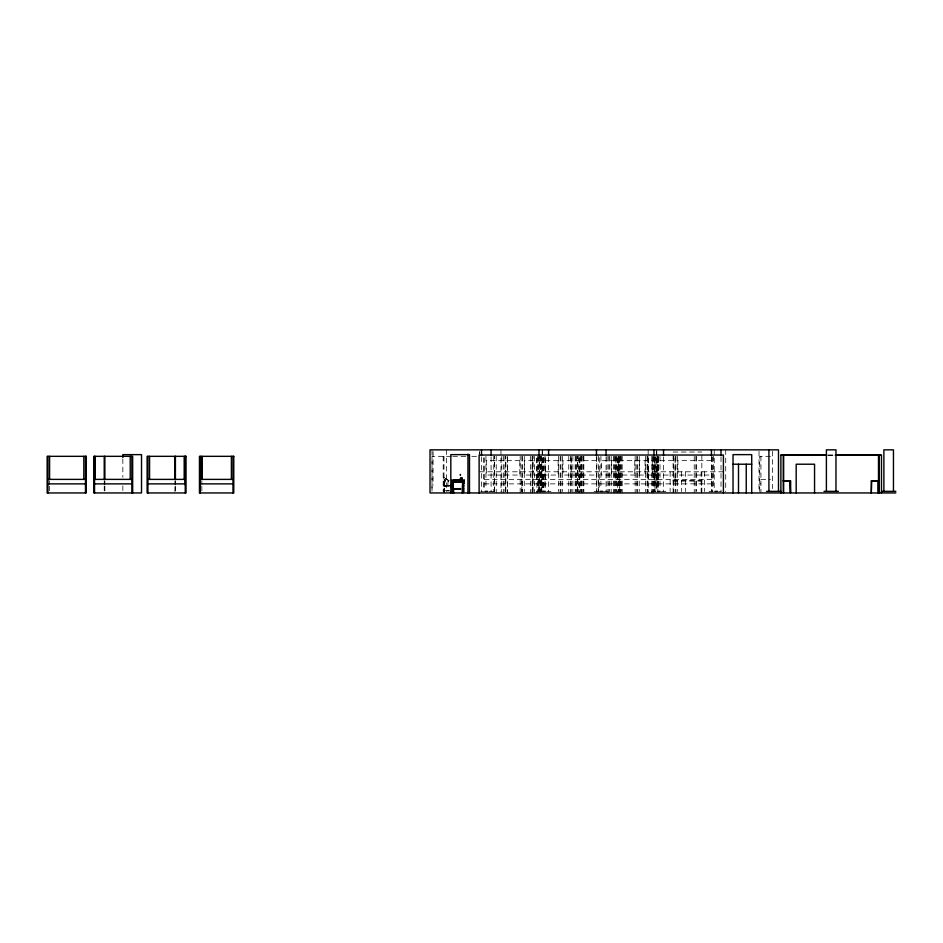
<?xml version="1.0" encoding="UTF-8"?>
<svg xmlns="http://www.w3.org/2000/svg" width="943" height="943" viewBox="0 0 943 943"><rect width="100%" height="100%" fill="white"/><g stroke="black" fill="none" stroke-linecap="round" stroke-linejoin="round"><path stroke-width="0.71" stroke-dasharray="4.71 3.54" d="M174.915 491.598L174.915 486.164M174.915 484.808L174.915 480.741M494.58 491.492L494.58 456.329L494.58 492.953M496.23 456.329L496.23 492.953M503.409 456.329L503.409 492.953M505.754 491.657L505.754 456.329L505.754 492.953M520.182 492.953L520.182 456.329M521.833 491.598L521.833 479.386M530.449 456.329L530.449 492.953M532.606 492.953L532.606 457.768M532.901 491.492L532.901 456.329L532.901 492.953M534.551 456.329L534.551 492.953M536.897 479.386L536.897 456.329L536.897 492.953M538.488 491.657L538.488 479.386M539.29 491.492L539.29 456.329L539.29 492.953M540.928 456.329L540.987 491.492L540.987 457.025M541.789 491.598L541.789 457.768M545.525 479.386L545.525 456.329L545.525 491.598M568.77 456.329L568.77 492.953M571.222 479.386L571.222 457.768M572.872 456.329L572.872 492.953M575.159 456.329L575.159 492.953M577.611 491.492L577.611 456.329L577.611 492.953M579.25 479.386L579.25 456.329L579.25 492.953M579.756 479.386L579.756 456.329L579.756 492.953M596.825 492.953L596.825 456.329M598.475 491.598L598.475 479.386M607.092 456.329L607.092 492.953M615.932 479.386L615.932 457.768M617.571 479.386L617.571 456.329L617.571 492.953M618.078 479.386L618.078 457.768M619.716 479.386L619.716 491.657L619.716 456.329M648.159 479.386L648.159 457.768M654.242 479.386L654.242 457.768M655.043 457.791L655.043 491.492L655.043 457.025M657.837 479.386L657.837 457.768M675.105 479.386L675.105 457.768M449.363 490.666L444.129 490.749L449.363 491.008M443.882 492.941L443.988 485.728M444.377 492.965L444.648 486.058M449.163 480.73L443.941 477.335L448.361 480.671L447.795 485.515L448.09 480.612L449.08 481.295M445.65 478.537L444.094 485.468L450.07 485.527L443.705 486.046L450.624 486.046M443.811 485.492L444.247 483.205A10.232 9.984 88.3 0 0 444.212 480.27L443.575 477.665L444.459 480.27A10.232 9.984 88.3 0 1 444.495 483.205L444.07 485.492L445.603 478.537M444.188 477.759L444.212 477.205M673.113 452.039L701.851 452.039M828.284 455.033L834.083 455.033M827.93 455.257L835.286 455.257M451.308 456.329L432.012 456.329L432.012 491.492L432.012 449.846M452.77 456.329L465.948 456.329M471.795 456.329L477.653 456.329M770.514 456.329L759.728 456.329L759.728 492.953M596.471 460.667L562.947 460.667L562.947 475.048L596.471 475.048M673.113 460.667L601.269 460.667L601.269 475.048L673.113 475.048M711.435 460.667L677.899 460.667L677.899 475.048L711.435 475.048M479.515 471.795L725.721 471.795M484.313 479.386L713.427 479.386M760.93 479.386L770.514 479.386M444.424 479.739L444.424 480.553M673.113 480.777L701.851 480.777M673.113 480.977L701.851 480.977M484.313 483.877L713.427 483.877M759.728 483.877L760.93 483.877M444.023 486.517L450.624 486.517M480.753 491.362L483.559 491.362M489.052 491.362L493.484 491.362M536.602 491.362L541.117 491.362M546.822 491.362L550.971 491.362M594.078 491.362L599.005 491.362M603.355 491.362L608.447 491.362M651.554 491.362L655.361 491.362M661.408 491.362L665.935 491.362M709.042 491.362L713.191 491.362M718.884 491.362L721.301 491.362M772.506 451.284L772.506 488.639M760.93 456.329L760.93 492.953M759.021 451.284L759.021 491.515M725.721 449.846L725.721 491.551M721.018 457.001L721.018 491.362M714.228 449.846L714.228 488.722M713.427 456.329L713.427 489.063M712.637 457.025L712.637 491.551M711.788 456.329L711.788 491.598M711.435 457.001L711.435 491.362M704.645 471.795L704.645 491.551M701.851 454.915L701.851 492.953M701.451 480.777L701.451 492.953M701.132 471.795L701.132 491.551M696.665 456.329L696.665 491.492M695.863 456.329L695.863 491.657M694.225 456.329L694.225 492.953M685.49 471.795L685.49 491.551M681.494 471.795L681.494 491.551M677.557 456.329L677.557 491.598M675.907 456.329L675.907 492.953M675.105 456.329L675.105 491.657M673.467 456.329L673.467 492.953M673.113 454.915L673.113 492.953M670.131 471.795L670.131 491.551M663.53 457.001L663.53 491.362M659.994 456.329L659.994 488.887M658.638 456.329L658.638 488.722M658.344 457.768L658.344 489.063M657.837 456.329L657.837 491.657M657.542 457.768L657.542 489.063M657.247 456.329L657.247 488.887M656.788 451.284L656.788 488.887M656.646 449.846L656.646 488.639M655.904 456.329L655.904 488.887M654.242 456.329L654.242 491.657M653.959 457.001L653.959 491.362M653.452 456.329L653.452 492.953M652.603 456.329L652.603 492.953M652.25 460.667L652.25 475.048M651.802 456.329L651.802 492.953M648.159 449.846L648.159 491.598M648.006 456.329L648.006 491.598M647.511 456.329L647.511 492.953M647.063 456.329L647.063 492.953M645.413 456.329L645.413 491.598M645.071 460.667L645.071 475.048M639.59 460.667L639.59 475.048M639.236 456.329L639.236 491.598M637.586 456.329L637.586 492.953M636.784 456.329L636.784 491.657M635.146 456.329L635.146 492.953M634.792 460.667L634.792 475.048M622.168 456.329L622.168 492.953M621.673 456.329L621.673 491.598M620.518 456.329L620.518 492.953M620.023 456.329L620.023 492.953M619.221 456.329L619.221 492.953M618.726 460.667L618.726 475.048M618.372 456.329L618.372 491.598M618.078 456.329L618.078 492.953M616.722 456.329L616.722 492.953M615.932 456.329L615.932 491.657M615.131 456.329L615.131 492.953M614.282 456.329L614.282 492.953M613.48 456.329L613.48 492.953M611.535 460.667L611.535 475.048M611.182 456.329L611.182 492.953M609.543 456.329L609.543 491.657M608.742 456.329L608.742 492.953M606.054 457.001L606.054 491.362M600.915 456.329L600.915 488.887M599.265 457.768L599.265 489.063M598.475 456.329L598.475 491.657M596.471 457.001L596.471 491.362M583.847 456.329L583.847 492.953M583.352 456.329L583.352 491.598M582.196 456.329L582.196 492.953M581.701 456.329L581.701 492.953M581.395 456.329L581.395 492.953M580.912 456.329L580.912 491.657M580.051 456.329L580.051 491.598M578.401 456.329L578.401 492.953M576.81 456.329L576.81 492.953M575.961 456.329L575.961 491.598M571.222 456.329L571.222 491.657M570.421 456.329L570.421 492.953M562.594 456.329L562.594 491.598M560.944 456.329L560.944 492.953M560.154 456.329L560.154 492.953M558.504 456.329L558.504 491.598M548.578 457.001L548.578 491.362M545.03 456.329L545.03 488.887M543.38 457.768L543.38 489.063M543.074 457.768L543.074 491.598M542.59 449.846L542.59 488.639M542.19 449.846L542.19 488.639M541.73 456.329L541.73 488.887M540.928 479.386L540.928 492.953M540.587 456.329L540.587 491.515M540.08 456.329L540.08 492.953M538.995 457.001L538.995 491.362M538.488 456.329L538.488 491.492M537.64 456.329L537.64 492.953M532.347 456.329L532.347 491.598M532.1 456.329L532.1 492.953M524.273 456.329L524.273 491.598M522.622 456.329L522.622 492.953M521.833 456.329L521.833 491.657M507.405 457.768L507.405 492.953M507.358 456.329L507.358 492.953M504.953 456.329L504.953 491.492M501.77 456.329L501.77 492.953M500.969 449.846L500.969 491.515M493.778 456.329L493.778 491.492M491.091 457.001L491.091 491.362M485.951 456.329L485.951 488.887M484.313 457.768L484.313 489.063M483.511 457.791L483.511 488.557M481.508 457.001L481.508 491.362M446.381 449.846L446.381 491.515M443.988 456.329L443.988 491.492M443.198 456.329L443.198 491.492M433.096 451.673L433.096 485.197M201.849 480.741L201.849 484.808M201.849 486.164L201.849 491.598M175.41 480.741L175.41 484.808M175.41 486.164L175.41 491.598M122.849 458.887L122.849 477.347M122.849 485.857L122.849 491.539M104.873 480.741L104.873 484.808M104.873 486.164L104.873 492.953M104.225 480.741L104.225 484.808M104.225 486.164L104.225 491.598M49.59 480.741L49.59 484.808M49.59 486.164L49.59 491.598M479.515 451.284L479.515 454.161L479.515 451.284M543.875 457.768L543.875 489.063L543.875 457.768M519.841 460.667L486.305 460.667L486.305 475.048L519.841 475.048L519.841 460.667M558.15 460.667L524.626 460.667L524.626 475.048L558.15 475.048L558.15 460.667"/><path stroke-width="1.41" d="M185.241 484.808L185.241 456.329L185.241 492.953M790.069 480.777L790.47 492.753L790.47 480.777L783.279 480.777M453.253 485.728L453.265 481.802M453.383 481.802L453.241 488.875M463.685 485.728L463.826 481.802M463.673 488.875L463.815 485.728M453.359 488.875L453.772 492.953M463.803 488.875L463.402 492.246M462.624 491.621L462.636 485.728M462.247 492.953L462.624 481.802M450.624 486.517L450.483 485.468L450.931 486.046M463.791 490.914L463.296 492.647M460.361 475.024L460.361 474.423L460.49 475.461M450.613 486.022L450.907 486.671M450.848 492.941L450.813 454.632L469.496 454.632L469.496 492.953M454.726 488.698L460.632 488.639M454.774 489.169L460.597 489.111M826.834 455.033L780.887 455.033L780.887 492.953M835.545 455.033L881.481 455.033L881.481 492.953M780.863 455.257L826.457 455.257M835.286 455.257L880.88 455.257M733.029 464.215L751.712 464.215M460.691 478.03L462.235 478.03M460.691 478.278L462.235 478.278M47.952 479.386L85.471 479.386M94.548 479.386L131.867 479.386M147.921 479.386L185.241 479.386M232.98 479.386L200.246 479.386L200.246 492.953L200.246 456.329M459.889 479.893L462.235 479.893M453.559 480.223L462.459 480.223M783.279 480.977L790.47 480.977M878.487 480.977L871.308 480.977L871.308 493.154L871.697 481.178M871.308 481.178L878.487 481.178M451.827 481.567L452.039 482.981L451.921 481.095M463.98 481.567L463.98 482.981M451.78 481.802L464.227 481.802M452.003 482.274L464.015 482.274M451.78 482.51L452.381 482.51M463.638 482.51L464.227 482.51M451.827 482.887L454.396 482.274M464.18 482.887L461.622 482.274M47.952 483.877L85.471 483.877M94.548 483.877L131.867 483.877M147.921 483.877L185.241 483.877M200.246 483.877L232.98 483.877M484.902 491.362L487.708 491.362M542.378 491.362L545.184 491.362M599.866 491.362L602.671 491.362M657.342 491.362L660.147 491.362M714.818 491.362L717.623 491.362M766.518 491.362L780.887 491.362M824.005 491.362L838.374 491.362M881.481 491.362L895.85 491.362M450.459 491.822L450.778 491.822M895.85 492.953L430.02 492.953L430.02 449.846L778.494 449.846L778.494 491.362M452.817 492.953L452.487 492.246M452.723 492.647L452.192 481.802M452.463 491.621L452.322 481.802L452.381 482.816M453.347 490.914L453.383 491.621M893.457 491.362L893.457 449.846L883.874 449.846L883.874 491.362M879.088 455.033L879.088 492.953M878.487 455.033L878.487 492.953M878.086 480.977L878.086 492.953M835.97 491.362L835.97 449.846L826.398 449.846L826.398 491.362M814.552 492.953L814.552 464.215L796.187 464.215L796.187 492.953M790.47 480.777L790.47 492.753M783.657 455.033L783.657 492.965M783.279 455.033L783.279 492.953M768.91 449.846L768.91 491.362M751.712 492.953L751.712 454.632L733.029 454.632L733.029 492.953M746.243 464.215L746.243 492.953M738.499 464.215L738.499 492.953M723.411 492.953L723.411 455.033L479.115 455.033L479.115 492.953M721.018 449.846L721.018 455.575M711.435 449.846L711.435 455.575M663.53 449.846L663.53 455.575M653.959 449.846L653.959 455.575M606.054 449.846L606.054 455.575M596.471 449.846L596.471 455.575M548.578 449.846L548.578 455.575M538.995 449.846L538.995 455.575M491.091 449.846L491.091 455.575M481.508 449.846L481.508 455.575M467.94 454.161L467.94 492.953M464.156 481.095L464.133 482.981M463.826 481.095L463.826 482.816M463.638 481.802L463.638 482.816M462.483 479.775L462.483 481.095M461.469 480.152L459.3 480.152M460.785 480.117L460.809 478.973L459.925 478.973L459.889 480.152M453.524 479.775L453.524 481.095M452.345 481.095L452.192 482.816M232.98 456.329L232.98 492.953M231.389 456.329L231.389 479.386M184.191 456.329L184.191 479.386M175.41 456.329L175.41 479.386M174.915 456.329L174.915 479.386M149.572 456.329L149.572 479.386M147.921 456.329L147.921 492.953M132.668 492.953L132.668 456.329L93.746 456.329L93.746 492.953L141.521 492.953L141.521 454.632L122.849 454.632L122.849 457.473M131.867 456.329L131.867 492.953M130.217 456.329L130.217 479.386M104.873 456.329L104.873 479.386M104.225 456.329L104.225 479.386M95.137 456.329L95.137 479.386M94.548 456.329L94.548 492.953M85.471 456.329L85.471 492.953M83.821 456.329L83.821 479.386M49.59 456.329L49.59 479.386M47.952 456.329L47.952 492.953M86.273 456.329L47.15 456.329L47.15 492.953L86.273 492.953L86.273 456.329M186.042 456.329L147.12 456.329L147.12 492.953L186.042 492.953L186.042 456.329M233.781 456.329L199.456 456.329L199.456 492.953L233.781 492.953L233.781 456.329M464.298 480.152L451.721 480.152L451.721 481.095L464.298 481.095L464.298 480.152M453.005 482.745L452.569 488.639L453.005 482.745M201.885 479.386L201.885 456.329L201.849 479.386"/></g></svg>
